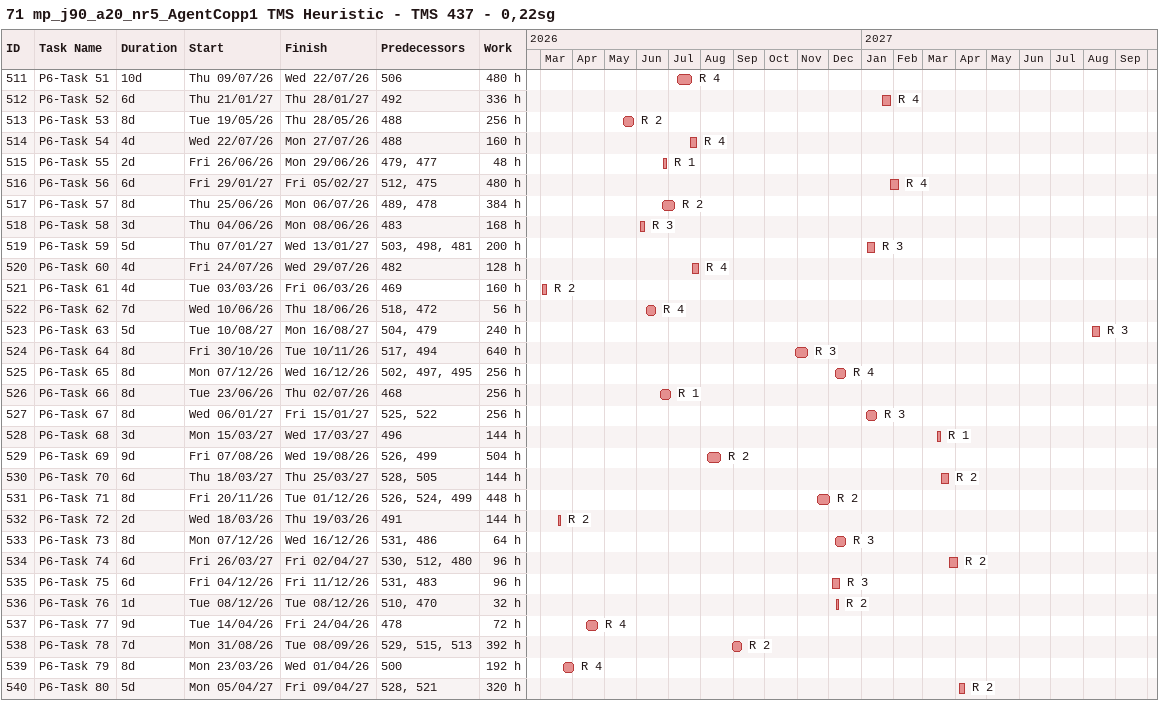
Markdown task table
71 mp_j90_a20_nr5_AgentCopp1 TMS Heuristic - TMS 437 - 0,22sg

| ID | Task | Duration | Start | Finish | Predecessors | Resources | Work (h) |
|---|---|---|---|---|---|---|---|
| 511 | P6-Task 51 | 10d | 2026-07-09 | 2026-07-22 | 506 | R 4 | 480 |
| 512 | P6-Task 52 | 6d | 2027-01-21 | 2027-01-28 | 492 | R 4 | 336 |
| 513 | P6-Task 53 | 8d | 2026-05-19 | 2026-05-28 | 488 | R 2 | 256 |
| 514 | P6-Task 54 | 4d | 2026-07-22 | 2026-07-27 | 488 | R 4 | 160 |
| 515 | P6-Task 55 | 2d | 2026-06-26 | 2026-06-29 | 479, 477 | R 1 | 48 |
| 516 | P6-Task 56 | 6d | 2027-01-29 | 2027-02-05 | 512, 475 | R 4 | 480 |
| 517 | P6-Task 57 | 8d | 2026-06-25 | 2026-07-06 | 489, 478 | R 2 | 384 |
| 518 | P6-Task 58 | 3d | 2026-06-04 | 2026-06-08 | 483 | R 3 | 168 |
| 519 | P6-Task 59 | 5d | 2027-01-07 | 2027-01-13 | 503, 498, 481 | R 3 | 200 |
| 520 | P6-Task 60 | 4d | 2026-07-24 | 2026-07-29 | 482 | R 4 | 128 |
| 521 | P6-Task 61 | 4d | 2026-03-03 | 2026-03-06 | 469 | R 2 | 160 |
| 522 | P6-Task 62 | 7d | 2026-06-10 | 2026-06-18 | 518, 472 | R 4 | 56 |
| 523 | P6-Task 63 | 5d | 2027-08-10 | 2027-08-16 | 504, 479 | R 3 | 240 |
| 524 | P6-Task 64 | 8d | 2026-10-30 | 2026-11-10 | 517, 494 | R 3 | 640 |
| 525 | P6-Task 65 | 8d | 2026-12-07 | 2026-12-16 | 502, 497, 495 | R 4 | 256 |
| 526 | P6-Task 66 | 8d | 2026-06-23 | 2026-07-02 | 468 | R 1 | 256 |
| 527 | P6-Task 67 | 8d | 2027-01-06 | 2027-01-15 | 525, 522 | R 3 | 256 |
| 528 | P6-Task 68 | 3d | 2027-03-15 | 2027-03-17 | 496 | R 1 | 144 |
| 529 | P6-Task 69 | 9d | 2026-08-07 | 2026-08-19 | 526, 499 | R 2 | 504 |
| 530 | P6-Task 70 | 6d | 2027-03-18 | 2027-03-25 | 528, 505 | R 2 | 144 |
| 531 | P6-Task 71 | 8d | 2026-11-20 | 2026-12-01 | 526, 524, 499 | R 2 | 448 |
| 532 | P6-Task 72 | 2d | 2026-03-18 | 2026-03-19 | 491 | R 2 | 144 |
| 533 | P6-Task 73 | 8d | 2026-12-07 | 2026-12-16 | 531, 486 | R 3 | 64 |
| 534 | P6-Task 74 | 6d | 2027-03-26 | 2027-04-02 | 530, 512, 480 | R 2 | 96 |
| 535 | P6-Task 75 | 6d | 2026-12-04 | 2026-12-11 | 531, 483 | R 3 | 96 |
| 536 | P6-Task 76 | 1d | 2026-12-08 | 2026-12-08 | 510, 470 | R 2 | 32 |
| 537 | P6-Task 77 | 9d | 2026-04-14 | 2026-04-24 | 478 | R 4 | 72 |
| 538 | P6-Task 78 | 7d | 2026-08-31 | 2026-09-08 | 529, 515, 513 | R 2 | 392 |
| 539 | P6-Task 79 | 8d | 2026-03-23 | 2026-04-01 | 500 | R 4 | 192 |
| 540 | P6-Task 80 | 5d | 2027-04-05 | 2027-04-09 | 528, 521 | R 2 | 320 |
